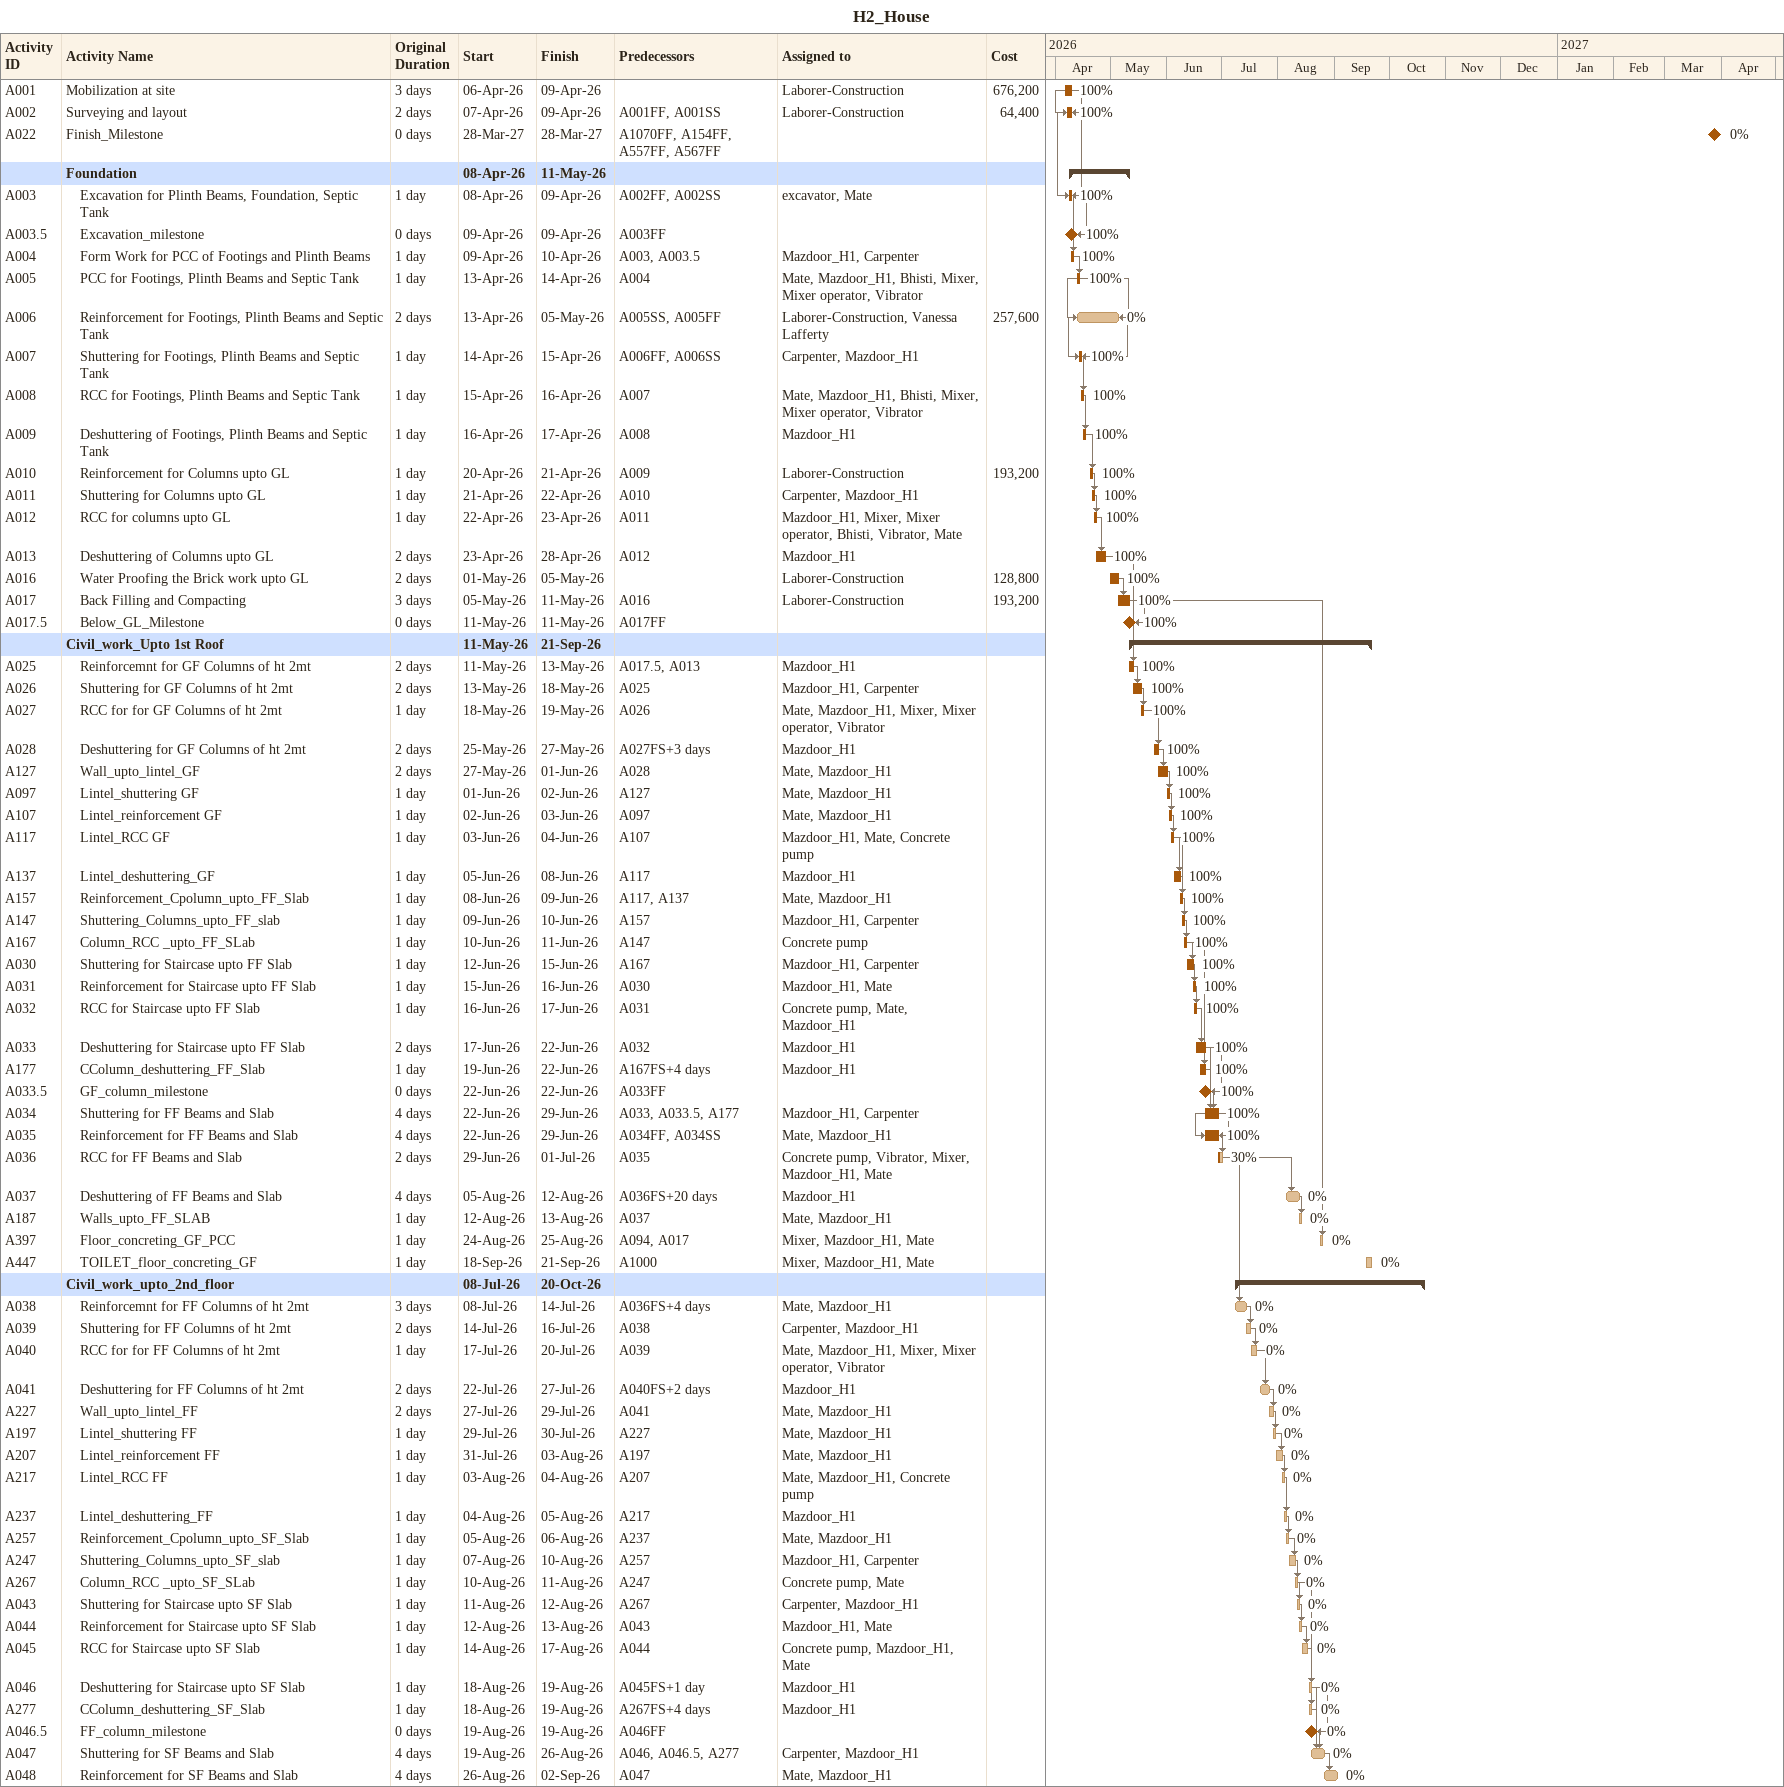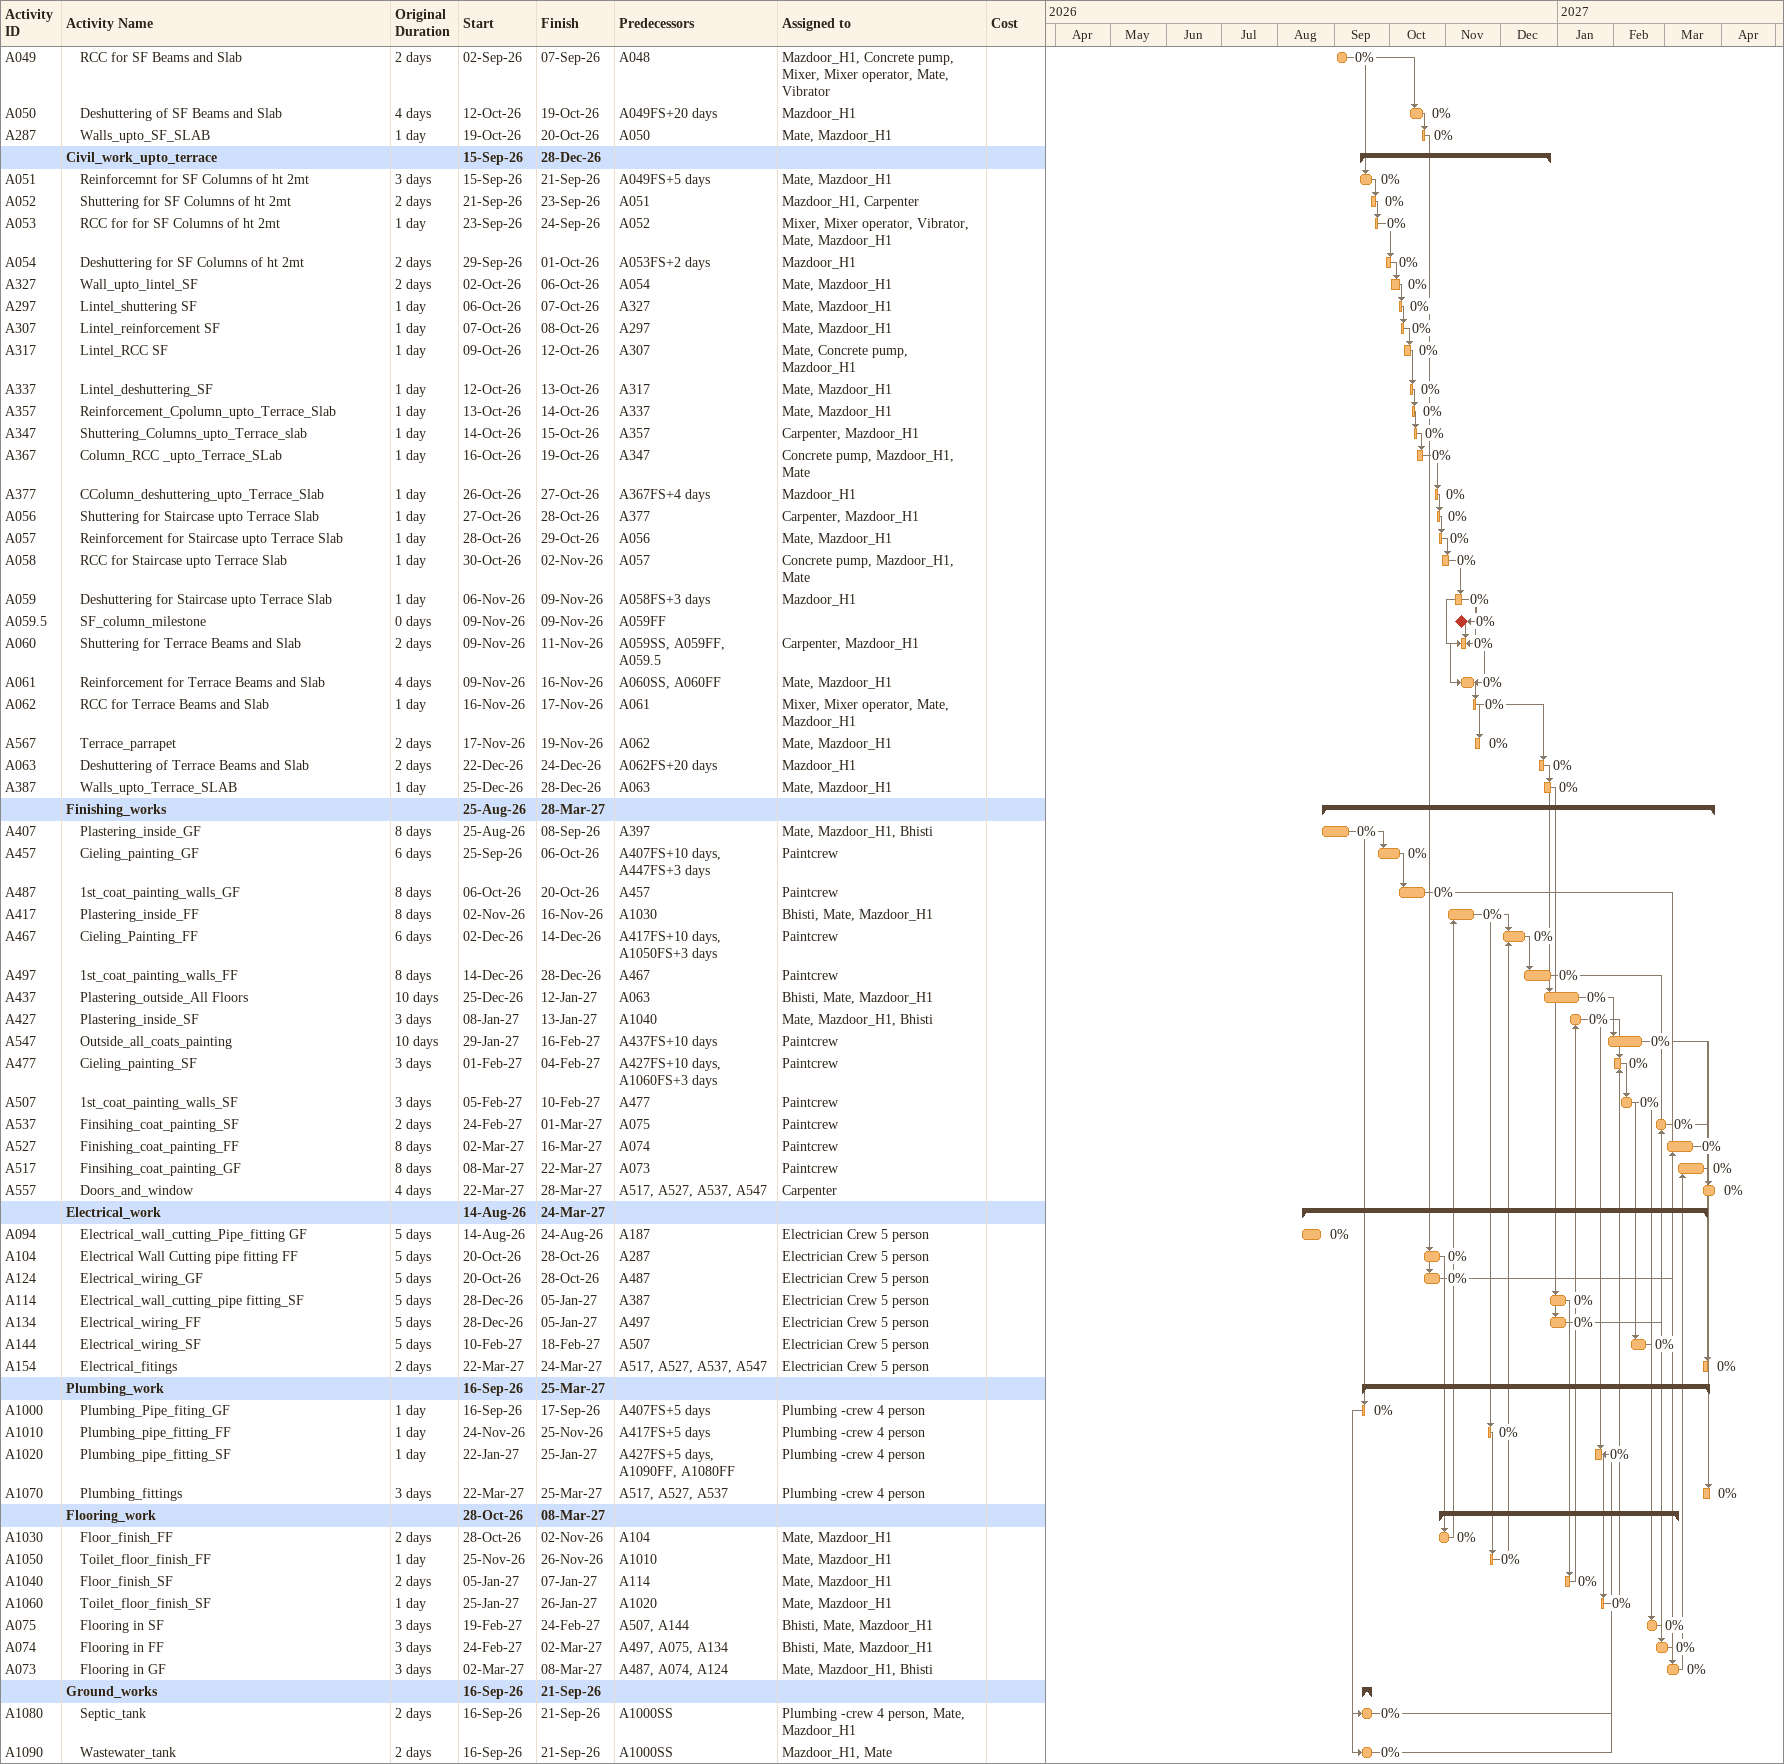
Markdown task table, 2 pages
H2_House

| ID | Level | Task | Original duration | Start | Finish | Predecessors | Resources | % complete | Cost |
|---|---|---|---|---|---|---|---|---|---|
| A001 | 1 | Mobilization at site | 3d | 2026-04-06 | 2026-04-09 |  | Laborer-Construction | 100 | 676200 |
| A002 | 1 | Surveying and layout | 2d | 2026-04-07 | 2026-04-09 | A001FF, A001SS | Laborer-Construction | 100 | 64400 |
| A022 | 1 | Finish_Milestone | 0d | 2027-03-28 | 2027-03-28 | A1070FF, A154FF, A557FF, A567FF |  | 0 |  |
|  | 1 | **Foundation** |  | 2026-04-08 | 2026-05-11 |  |  |  |  |
| A003 | 2 | Excavation for Plinth Beams, Foundation, Septic Tank | 1d | 2026-04-08 | 2026-04-09 | A002FF, A002SS | excavator, Mate | 100 |  |
| A003.5 | 2 | Excavation_milestone | 0d | 2026-04-09 | 2026-04-09 | A003FF |  | 100 |  |
| A004 | 2 | Form Work for PCC of Footings and Plinth Beams | 1d | 2026-04-09 | 2026-04-10 | A003, A003.5 | Mazdoor_H1, Carpenter | 100 |  |
| A005 | 2 | PCC for Footings, Plinth Beams and Septic Tank | 1d | 2026-04-13 | 2026-04-14 | A004 | Mate, Mazdoor_H1, Bhisti, Mixer, Mixer operator, Vibrator | 100 |  |
| A006 | 2 | Reinforcement for Footings, Plinth Beams and Septic Tank | 2d | 2026-04-13 | 2026-05-05 | A005SS, A005FF | Laborer-Construction, Vanessa Lafferty | 0 | 257600 |
| A007 | 2 | Shuttering for Footings, Plinth Beams and Septic Tank | 1d | 2026-04-14 | 2026-04-15 | A006FF, A006SS | Carpenter, Mazdoor_H1 | 100 |  |
| A008 | 2 | RCC for Footings, Plinth Beams and Septic Tank | 1d | 2026-04-15 | 2026-04-16 | A007 | Mate, Mazdoor_H1, Bhisti, Mixer, Mixer operator, Vibrator | 100 |  |
| A009 | 2 | Deshuttering of Footings, Plinth Beams and Septic Tank | 1d | 2026-04-16 | 2026-04-17 | A008 | Mazdoor_H1 | 100 |  |
| A010 | 2 | Reinforcement for Columns upto GL | 1d | 2026-04-20 | 2026-04-21 | A009 | Laborer-Construction | 100 | 193200 |
| A011 | 2 | Shuttering for Columns upto GL | 1d | 2026-04-21 | 2026-04-22 | A010 | Carpenter, Mazdoor_H1 | 100 |  |
| A012 | 2 | RCC for columns upto GL | 1d | 2026-04-22 | 2026-04-23 | A011 | Mazdoor_H1, Mixer, Mixer operator, Bhisti, Vibrator, Mate | 100 |  |
| A013 | 2 | Deshuttering of Columns upto GL | 2d | 2026-04-23 | 2026-04-28 | A012 | Mazdoor_H1 | 100 |  |
| A016 | 2 | Water Proofing the Brick work upto GL | 2d | 2026-05-01 | 2026-05-05 |  | Laborer-Construction | 100 | 128800 |
| A017 | 2 | Back Filling and Compacting | 3d | 2026-05-05 | 2026-05-11 | A016 | Laborer-Construction | 100 | 193200 |
| A017.5 | 2 | Below_GL_Milestone | 0d | 2026-05-11 | 2026-05-11 | A017FF |  | 100 |  |
|  | 1 | **Civil_work_Upto 1st Roof** |  | 2026-05-11 | 2026-09-21 |  |  |  |  |
| A025 | 2 | Reinforcemnt for GF Columns of ht 2mt | 2d | 2026-05-11 | 2026-05-13 | A017.5, A013 | Mazdoor_H1 | 100 |  |
| A026 | 2 | Shuttering for GF Columns of ht 2mt | 2d | 2026-05-13 | 2026-05-18 | A025 | Mazdoor_H1, Carpenter | 100 |  |
| A027 | 2 | RCC for for GF Columns of ht 2mt | 1d | 2026-05-18 | 2026-05-19 | A026 | Mate, Mazdoor_H1, Mixer, Mixer operator, Vibrator | 100 |  |
| A028 | 2 | Deshuttering for GF Columns of ht 2mt | 2d | 2026-05-25 | 2026-05-27 | A027FS+3d | Mazdoor_H1 | 100 |  |
| A127 | 2 | Wall_upto_lintel_GF | 2d | 2026-05-27 | 2026-06-01 | A028 | Mate, Mazdoor_H1 | 100 |  |
| A097 | 2 | Lintel_shuttering GF | 1d | 2026-06-01 | 2026-06-02 | A127 | Mate, Mazdoor_H1 | 100 |  |
| A107 | 2 | Lintel_reinforcement GF | 1d | 2026-06-02 | 2026-06-03 | A097 | Mate, Mazdoor_H1 | 100 |  |
| A117 | 2 | Lintel_RCC GF | 1d | 2026-06-03 | 2026-06-04 | A107 | Mazdoor_H1, Mate, Concrete pump | 100 |  |
| A137 | 2 | Lintel_deshuttering_GF | 1d | 2026-06-05 | 2026-06-08 | A117 | Mazdoor_H1 | 100 |  |
| A157 | 2 | Reinforcement_Cpolumn_upto_FF_Slab | 1d | 2026-06-08 | 2026-06-09 | A117, A137 | Mate, Mazdoor_H1 | 100 |  |
| A147 | 2 | Shuttering_Columns_upto_FF_slab | 1d | 2026-06-09 | 2026-06-10 | A157 | Mazdoor_H1, Carpenter | 100 |  |
| A167 | 2 | Column_RCC _upto_FF_SLab | 1d | 2026-06-10 | 2026-06-11 | A147 | Concrete pump | 100 |  |
| A030 | 2 | Shuttering for Staircase upto FF Slab | 1d | 2026-06-12 | 2026-06-15 | A167 | Mazdoor_H1, Carpenter | 100 |  |
| A031 | 2 | Reinforcement for Staircase upto FF Slab | 1d | 2026-06-15 | 2026-06-16 | A030 | Mazdoor_H1, Mate | 100 |  |
| A032 | 2 | RCC for Staircase upto FF Slab | 1d | 2026-06-16 | 2026-06-17 | A031 | Concrete pump, Mate, Mazdoor_H1 | 100 |  |
| A033 | 2 | Deshuttering for Staircase upto FF Slab | 2d | 2026-06-17 | 2026-06-22 | A032 | Mazdoor_H1 | 100 |  |
| A177 | 2 | CColumn_deshuttering_FF_Slab | 1d | 2026-06-19 | 2026-06-22 | A167FS+4d | Mazdoor_H1 | 100 |  |
| A033.5 | 2 | GF_column_milestone | 0d | 2026-06-22 | 2026-06-22 | A033FF |  | 100 |  |
| A034 | 2 | Shuttering for FF Beams and Slab | 4d | 2026-06-22 | 2026-06-29 | A033, A033.5, A177 | Mazdoor_H1, Carpenter | 100 |  |
| A035 | 2 | Reinforcement for FF Beams and Slab | 4d | 2026-06-22 | 2026-06-29 | A034FF, A034SS | Mate, Mazdoor_H1 | 100 |  |
| A036 | 2 | RCC for FF Beams and Slab | 2d | 2026-06-29 | 2026-07-01 | A035 | Concrete pump, Vibrator, Mixer, Mazdoor_H1, Mate | 30 |  |
| A037 | 2 | Deshuttering of FF Beams and Slab | 4d | 2026-08-05 | 2026-08-12 | A036FS+20d | Mazdoor_H1 | 0 |  |
| A187 | 2 | Walls_upto_FF_SLAB | 1d | 2026-08-12 | 2026-08-13 | A037 | Mate, Mazdoor_H1 | 0 |  |
| A397 | 2 | Floor_concreting_GF_PCC | 1d | 2026-08-24 | 2026-08-25 | A094, A017 | Mixer, Mazdoor_H1, Mate | 0 |  |
| A447 | 2 | TOILET_floor_concreting_GF | 1d | 2026-09-18 | 2026-09-21 | A1000 | Mixer, Mazdoor_H1, Mate | 0 |  |
|  | 1 | **Civil_work_upto_2nd_floor** |  | 2026-07-08 | 2026-10-20 |  |  |  |  |
| A038 | 2 | Reinforcemnt for FF Columns of ht 2mt | 3d | 2026-07-08 | 2026-07-14 | A036FS+4d | Mate, Mazdoor_H1 | 0 |  |
| A039 | 2 | Shuttering for FF Columns of ht 2mt | 2d | 2026-07-14 | 2026-07-16 | A038 | Carpenter, Mazdoor_H1 | 0 |  |
| A040 | 2 | RCC for for FF Columns of ht 2mt | 1d | 2026-07-17 | 2026-07-20 | A039 | Mate, Mazdoor_H1, Mixer, Mixer operator, Vibrator | 0 |  |
| A041 | 2 | Deshuttering for FF Columns of ht 2mt | 2d | 2026-07-22 | 2026-07-27 | A040FS+2d | Mazdoor_H1 | 0 |  |
| A227 | 2 | Wall_upto_lintel_FF | 2d | 2026-07-27 | 2026-07-29 | A041 | Mate, Mazdoor_H1 | 0 |  |
| A197 | 2 | Lintel_shuttering FF | 1d | 2026-07-29 | 2026-07-30 | A227 | Mate, Mazdoor_H1 | 0 |  |
| A207 | 2 | Lintel_reinforcement FF | 1d | 2026-07-31 | 2026-08-03 | A197 | Mate, Mazdoor_H1 | 0 |  |
| A217 | 2 | Lintel_RCC FF | 1d | 2026-08-03 | 2026-08-04 | A207 | Mate, Mazdoor_H1, Concrete pump | 0 |  |
| A237 | 2 | Lintel_deshuttering_FF | 1d | 2026-08-04 | 2026-08-05 | A217 | Mazdoor_H1 | 0 |  |
| A257 | 2 | Reinforcement_Cpolumn_upto_SF_Slab | 1d | 2026-08-05 | 2026-08-06 | A237 | Mate, Mazdoor_H1 | 0 |  |
| A247 | 2 | Shuttering_Columns_upto_SF_slab | 1d | 2026-08-07 | 2026-08-10 | A257 | Mazdoor_H1, Carpenter | 0 |  |
| A267 | 2 | Column_RCC _upto_SF_SLab | 1d | 2026-08-10 | 2026-08-11 | A247 | Concrete pump, Mate | 0 |  |
| A043 | 2 | Shuttering for Staircase upto SF Slab | 1d | 2026-08-11 | 2026-08-12 | A267 | Carpenter, Mazdoor_H1 | 0 |  |
| A044 | 2 | Reinforcement for Staircase upto SF Slab | 1d | 2026-08-12 | 2026-08-13 | A043 | Mazdoor_H1, Mate | 0 |  |
| A045 | 2 | RCC for Staircase upto SF Slab | 1d | 2026-08-14 | 2026-08-17 | A044 | Concrete pump, Mazdoor_H1, Mate | 0 |  |
| A046 | 2 | Deshuttering for Staircase upto SF Slab | 1d | 2026-08-18 | 2026-08-19 | A045FS+1d | Mazdoor_H1 | 0 |  |
| A277 | 2 | CColumn_deshuttering_SF_Slab | 1d | 2026-08-18 | 2026-08-19 | A267FS+4d | Mazdoor_H1 | 0 |  |
| A046.5 | 2 | FF_column_milestone | 0d | 2026-08-19 | 2026-08-19 | A046FF |  | 0 |  |
| A047 | 2 | Shuttering for SF Beams and Slab | 4d | 2026-08-19 | 2026-08-26 | A046, A046.5, A277 | Carpenter, Mazdoor_H1 | 0 |  |
| A048 | 2 | Reinforcement for SF Beams and Slab | 4d | 2026-08-26 | 2026-09-02 | A047 | Mate, Mazdoor_H1 | 0 |  |
| A049 | 2 | RCC for SF Beams and Slab | 2d | 2026-09-02 | 2026-09-07 | A048 | Mazdoor_H1, Concrete pump, Mixer, Mixer operator, Mate, Vibrator | 0 |  |
| A050 | 2 | Deshuttering of SF Beams and Slab | 4d | 2026-10-12 | 2026-10-19 | A049FS+20d | Mazdoor_H1 | 0 |  |
| A287 | 2 | Walls_upto_SF_SLAB | 1d | 2026-10-19 | 2026-10-20 | A050 | Mate, Mazdoor_H1 | 0 |  |
|  | 1 | **Civil_work_upto_terrace** |  | 2026-09-15 | 2026-12-28 |  |  |  |  |
| A051 | 2 | Reinforcemnt for SF Columns of ht 2mt | 3d | 2026-09-15 | 2026-09-21 | A049FS+5d | Mate, Mazdoor_H1 | 0 |  |
| A052 | 2 | Shuttering for SF Columns of ht 2mt | 2d | 2026-09-21 | 2026-09-23 | A051 | Mazdoor_H1, Carpenter | 0 |  |
| A053 | 2 | RCC for for SF Columns of ht 2mt | 1d | 2026-09-23 | 2026-09-24 | A052 | Mixer, Mixer operator, Vibrator, Mate, Mazdoor_H1 | 0 |  |
| A054 | 2 | Deshuttering for SF Columns of ht 2mt | 2d | 2026-09-29 | 2026-10-01 | A053FS+2d | Mazdoor_H1 | 0 |  |
| A327 | 2 | Wall_upto_lintel_SF | 2d | 2026-10-02 | 2026-10-06 | A054 | Mate, Mazdoor_H1 | 0 |  |
| A297 | 2 | Lintel_shuttering SF | 1d | 2026-10-06 | 2026-10-07 | A327 | Mate, Mazdoor_H1 | 0 |  |
| A307 | 2 | Lintel_reinforcement SF | 1d | 2026-10-07 | 2026-10-08 | A297 | Mate, Mazdoor_H1 | 0 |  |
| A317 | 2 | Lintel_RCC SF | 1d | 2026-10-09 | 2026-10-12 | A307 | Mate, Concrete pump, Mazdoor_H1 | 0 |  |
| A337 | 2 | Lintel_deshuttering_SF | 1d | 2026-10-12 | 2026-10-13 | A317 | Mate, Mazdoor_H1 | 0 |  |
| A357 | 2 | Reinforcement_Cpolumn_upto_Terrace_Slab | 1d | 2026-10-13 | 2026-10-14 | A337 | Mate, Mazdoor_H1 | 0 |  |
| A347 | 2 | Shuttering_Columns_upto_Terrace_slab | 1d | 2026-10-14 | 2026-10-15 | A357 | Carpenter, Mazdoor_H1 | 0 |  |
| A367 | 2 | Column_RCC _upto_Terrace_SLab | 1d | 2026-10-16 | 2026-10-19 | A347 | Concrete pump, Mazdoor_H1, Mate | 0 |  |
| A377 | 2 | CColumn_deshuttering_upto_Terrace_Slab | 1d | 2026-10-26 | 2026-10-27 | A367FS+4d | Mazdoor_H1 | 0 |  |
| A056 | 2 | Shuttering for Staircase upto Terrace Slab | 1d | 2026-10-27 | 2026-10-28 | A377 | Carpenter, Mazdoor_H1 | 0 |  |
| A057 | 2 | Reinforcement for Staircase upto Terrace Slab | 1d | 2026-10-28 | 2026-10-29 | A056 | Mate, Mazdoor_H1 | 0 |  |
| A058 | 2 | RCC for Staircase upto Terrace Slab | 1d | 2026-10-30 | 2026-11-02 | A057 | Concrete pump, Mazdoor_H1, Mate | 0 |  |
| A059 | 2 | Deshuttering for Staircase upto Terrace Slab | 1d | 2026-11-06 | 2026-11-09 | A058FS+3d | Mazdoor_H1 | 0 |  |
| A059.5 | 2 | SF_column_milestone | 0d | 2026-11-09 | 2026-11-09 | A059FF |  | 0 |  |
| A060 | 2 | Shuttering for Terrace Beams and Slab | 2d | 2026-11-09 | 2026-11-11 | A059SS, A059FF, A059.5 | Carpenter, Mazdoor_H1 | 0 |  |
| A061 | 2 | Reinforcement for Terrace Beams and Slab | 4d | 2026-11-09 | 2026-11-16 | A060SS, A060FF | Mate, Mazdoor_H1 | 0 |  |
| A062 | 2 | RCC for Terrace Beams and Slab | 1d | 2026-11-16 | 2026-11-17 | A061 | Mixer, Mixer operator, Mate, Mazdoor_H1 | 0 |  |
| A567 | 2 | Terrace_parrapet | 2d | 2026-11-17 | 2026-11-19 | A062 | Mate, Mazdoor_H1 | 0 |  |
| A063 | 2 | Deshuttering of Terrace Beams and Slab | 2d | 2026-12-22 | 2026-12-24 | A062FS+20d | Mazdoor_H1 | 0 |  |
| A387 | 2 | Walls_upto_Terrace_SLAB | 1d | 2026-12-25 | 2026-12-28 | A063 | Mate, Mazdoor_H1 | 0 |  |
|  | 1 | **Finishing_works** |  | 2026-08-25 | 2027-03-28 |  |  |  |  |
| A407 | 2 | Plastering_inside_GF | 8d | 2026-08-25 | 2026-09-08 | A397 | Mate, Mazdoor_H1, Bhisti | 0 |  |
| A457 | 2 | Cieling_painting_GF | 6d | 2026-09-25 | 2026-10-06 | A407FS+10d, A447FS+3d | Paintcrew | 0 |  |
| A487 | 2 | 1st_coat_painting_walls_GF | 8d | 2026-10-06 | 2026-10-20 | A457 | Paintcrew | 0 |  |
| A417 | 2 | Plastering_inside_FF | 8d | 2026-11-02 | 2026-11-16 | A1030 | Bhisti, Mate, Mazdoor_H1 | 0 |  |
| A467 | 2 | Cieling_Painting_FF | 6d | 2026-12-02 | 2026-12-14 | A417FS+10d, A1050FS+3d | Paintcrew | 0 |  |
| A497 | 2 | 1st_coat_painting_walls_FF | 8d | 2026-12-14 | 2026-12-28 | A467 | Paintcrew | 0 |  |
| A437 | 2 | Plastering_outside_All Floors | 10d | 2026-12-25 | 2027-01-12 | A063 | Bhisti, Mate, Mazdoor_H1 | 0 |  |
| A427 | 2 | Plastering_inside_SF | 3d | 2027-01-08 | 2027-01-13 | A1040 | Mate, Mazdoor_H1, Bhisti | 0 |  |
| A547 | 2 | Outside_all_coats_painting | 10d | 2027-01-29 | 2027-02-16 | A437FS+10d | Paintcrew | 0 |  |
| A477 | 2 | Cieling_painting_SF | 3d | 2027-02-01 | 2027-02-04 | A427FS+10d, A1060FS+3d | Paintcrew | 0 |  |
| A507 | 2 | 1st_coat_painting_walls_SF | 3d | 2027-02-05 | 2027-02-10 | A477 | Paintcrew | 0 |  |
| A537 | 2 | Finsihing_coat_painting_SF | 2d | 2027-02-24 | 2027-03-01 | A075 | Paintcrew | 0 |  |
| A527 | 2 | Finishing_coat_painting_FF | 8d | 2027-03-02 | 2027-03-16 | A074 | Paintcrew | 0 |  |
| A517 | 2 | Finsihing_coat_painting_GF | 8d | 2027-03-08 | 2027-03-22 | A073 | Paintcrew | 0 |  |
| A557 | 2 | Doors_and_window | 4d | 2027-03-22 | 2027-03-28 | A517, A527, A537, A547 | Carpenter | 0 |  |
|  | 1 | **Electrical_work** |  | 2026-08-14 | 2027-03-24 |  |  |  |  |
| A094 | 2 | Electrical_wall_cutting_Pipe_fitting GF | 5d | 2026-08-14 | 2026-08-24 | A187 | Electrician Crew 5 person | 0 |  |
| A104 | 2 | Electrical Wall Cutting pipe fitting FF | 5d | 2026-10-20 | 2026-10-28 | A287 | Electrician Crew 5 person | 0 |  |
| A124 | 2 | Electrical_wiring_GF | 5d | 2026-10-20 | 2026-10-28 | A487 | Electrician Crew 5 person | 0 |  |
| A114 | 2 | Electrical_wall_cutting_pipe fitting_SF | 5d | 2026-12-28 | 2027-01-05 | A387 | Electrician Crew 5 person | 0 |  |
| A134 | 2 | Electrical_wiring_FF | 5d | 2026-12-28 | 2027-01-05 | A497 | Electrician Crew 5 person | 0 |  |
| A144 | 2 | Electrical_wiring_SF | 5d | 2027-02-10 | 2027-02-18 | A507 | Electrician Crew 5 person | 0 |  |
| A154 | 2 | Electrical_fitings | 2d | 2027-03-22 | 2027-03-24 | A517, A527, A537, A547 | Electrician Crew 5 person | 0 |  |
|  | 1 | **Plumbing_work** |  | 2026-09-16 | 2027-03-25 |  |  |  |  |
| A1000 | 2 | Plumbing_Pipe_fiting_GF | 1d | 2026-09-16 | 2026-09-17 | A407FS+5d | Plumbing -crew 4 person | 0 |  |
| A1010 | 2 | Plumbing_pipe_fitting_FF | 1d | 2026-11-24 | 2026-11-25 | A417FS+5d | Plumbing -crew 4 person | 0 |  |
| A1020 | 2 | Plumbing_pipe_fitting_SF | 1d | 2027-01-22 | 2027-01-25 | A427FS+5d, A1090FF, A1080FF | Plumbing -crew 4 person | 0 |  |
| A1070 | 2 | Plumbing_fittings | 3d | 2027-03-22 | 2027-03-25 | A517, A527, A537 | Plumbing -crew 4 person | 0 |  |
|  | 1 | **Flooring_work** |  | 2026-10-28 | 2027-03-08 |  |  |  |  |
| A1030 | 2 | Floor_finish_FF | 2d | 2026-10-28 | 2026-11-02 | A104 | Mate, Mazdoor_H1 | 0 |  |
| A1050 | 2 | Toilet_floor_finish_FF | 1d | 2026-11-25 | 2026-11-26 | A1010 | Mate, Mazdoor_H1 | 0 |  |
| A1040 | 2 | Floor_finish_SF | 2d | 2027-01-05 | 2027-01-07 | A114 | Mate, Mazdoor_H1 | 0 |  |
| A1060 | 2 | Toilet_floor_finish_SF | 1d | 2027-01-25 | 2027-01-26 | A1020 | Mate, Mazdoor_H1 | 0 |  |
| A075 | 2 | Flooring in SF | 3d | 2027-02-19 | 2027-02-24 | A507, A144 | Bhisti, Mate, Mazdoor_H1 | 0 |  |
| A074 | 2 | Flooring in FF | 3d | 2027-02-24 | 2027-03-02 | A497, A075, A134 | Bhisti, Mate, Mazdoor_H1 | 0 |  |
| A073 | 2 | Flooring in GF | 3d | 2027-03-02 | 2027-03-08 | A487, A074, A124 | Mate, Mazdoor_H1, Bhisti | 0 |  |
|  | 1 | **Ground_works** |  | 2026-09-16 | 2026-09-21 |  |  |  |  |
| A1080 | 2 | Septic_tank | 2d | 2026-09-16 | 2026-09-21 | A1000SS | Plumbing -crew 4 person, Mate, Mazdoor_H1 | 0 |  |
| A1090 | 2 | Wastewater_tank | 2d | 2026-09-16 | 2026-09-21 | A1000SS | Mazdoor_H1, Mate | 0 |  |
